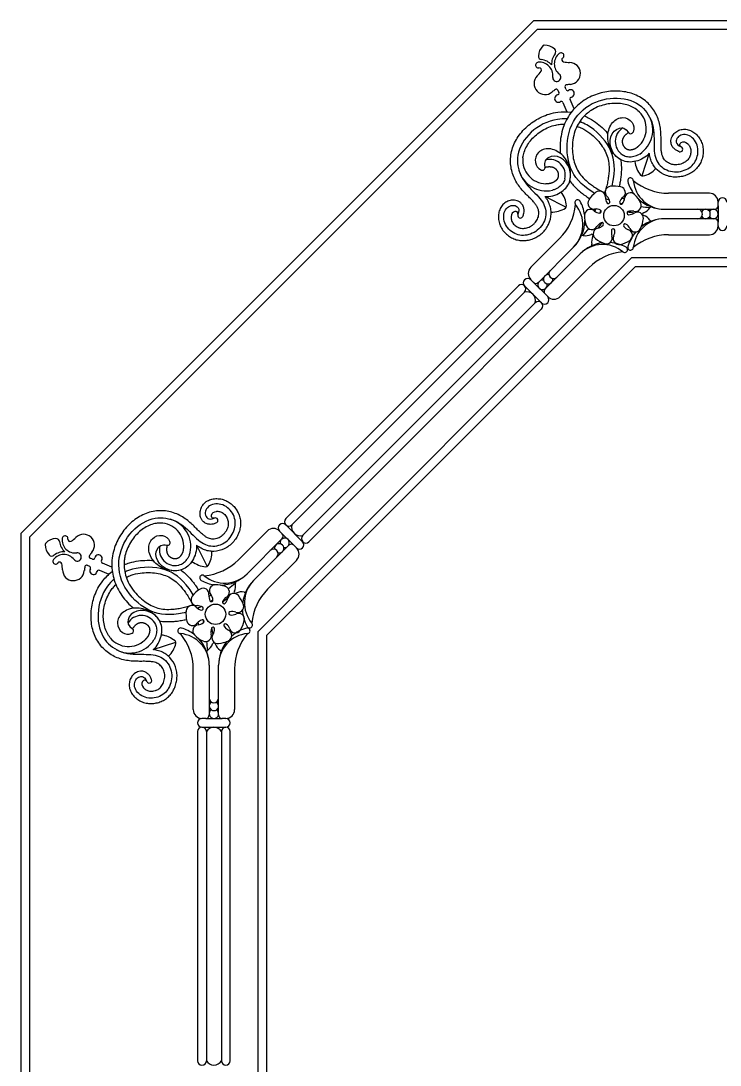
# Model space of a CAD drawing. Header units: millimetres. Extents: x -49.8 to 49.8, y -49.8 to 49.8.
# Drawn here: x -49.8 to -10, y -9.6 to 49.8 of the extents above; entities that cross this region are included whole.
import ezdxf

# ---------------------------------------------------------------- set-up
doc = ezdxf.new("R2010")
doc.units = ezdxf.units.MM
doc.header["$MEASUREMENT"] = 0
doc.layers.add('Default', color=5, linetype='Continuous')

msp = doc.modelspace()

# ---------------------------------------------------------------- linework, layer by layer
at = {"layer": 'Default'}
for p, q in [((-19.248, 45.893), (-19.194, 45.764)), ((-18.788, 45.932), (-18.841, 46.062)), ((-18.962, 45.204), (-18.738, 44.663)), ((-18.332, 44.831), (-18.556, 45.373)), ((-14.044, 42.304), (-14.473, 41.02)), ((-10.622, 40.028), (-12.944, 40.028)), ((-19.983, 39.844), (-18.772, 39.239)), ((-10.122, 39.315), (-10.122, 39.528)), ((-10.122, 39.315), (-10.122, 38.381)), ((-13.158, 39.115), (-10.322, 39.115)), ((-10.322, 38.581), (-13.158, 38.581)), ((-10.122, 38.167), (-10.122, 38.381)), ((-12.944, 37.667), (-10.622, 37.667)), ((-20.793, 35.815), (-19.152, 37.457)), ((-18.355, 36.962), (-20.36, 34.957)), ((-19.982, 34.58), (-17.977, 36.585)), ((-17.482, 35.787), (-19.124, 34.146)), ((-20.642, 34.957), (-20.793, 35.108)), ((-21.501, 34.755), (-28.128, 28.128)), ((-21.147, 34.755), (-20.184, 33.792)), ((-20.642, 34.957), (-19.982, 34.297)), ((-21.147, 34.401), (-27.774, 27.774)), ((-19.831, 34.146), (-19.982, 34.297)), ((-20.538, 33.792), (-27.165, 27.165)), ((-26.811, 26.811), (-20.184, 33.439)), ((-28.128, 28.128), (-34.755, 21.501)), ((-27.774, 27.774), (-34.401, 21.147)), ((-27.165, 27.165), (-33.792, 20.538)), ((-33.439, 20.184), (-26.811, 26.811)), ((-34.755, 21.147), (-33.792, 20.184)), ((-35.815, 20.793), (-37.457, 19.152)), ((-36.962, 18.355), (-34.957, 20.36)), ((-34.957, 20.642), (-35.108, 20.793)), ((-34.957, 20.642), (-34.297, 19.982)), ((-39.844, 19.983), (-39.239, 18.772)), ((-34.58, 19.982), (-36.585, 17.977)), ((-34.146, 19.831), (-34.297, 19.982)), ((-45.764, 19.194), (-45.893, 19.248)), ((-35.787, 17.482), (-34.146, 19.124)), ((-46.062, 18.841), (-45.932, 18.788)), ((-45.373, 18.556), (-44.831, 18.332)), ((-44.663, 18.738), (-45.204, 18.962)), ((-42.304, 14.044), (-41.02, 14.473)), ((-39.115, 13.158), (-39.115, 10.322)), ((-38.581, 10.322), (-38.581, 13.158)), ((-40.028, 10.622), (-40.028, 12.944)), ((-37.667, 12.944), (-37.667, 10.622)), ((-39.315, 10.122), (-39.528, 10.122)), ((-39.315, 10.122), (-38.381, 10.122)), ((-38.167, 10.122), (-38.381, 10.122)), ((-39.528, 9.622), (-38.167, 9.622)), ((-39.778, 9.372), (-39.778, 0)), ((-39.278, 9.372), (-39.278, 0)), ((-38.417, 9.372), (-38.417, 0)), ((-37.917, 0), (-37.917, 9.372)), ((-39.778, 0), (-39.778, -9.372)), ((-39.278, 0), (-39.278, -9.372)), ((-38.417, 0), (-38.417, -9.372)), ((-37.917, -9.372), (-37.917, 0))]:
    msp.add_line(p, q, dxfattribs=at)
for points in [[(-49.847, -20.647), (-20.647, -49.847), (20.647, -49.847), (49.847, -20.647), (49.847, 20.647), (20.647, 49.847), (-20.647, 49.847), (-49.847, 20.647), (-49.847, -20.647)], [(-49.347, -20.44), (-20.44, -49.347), (20.44, -49.347), (49.347, -20.44), (49.347, 20.44), (20.44, 49.347), (-20.44, 49.347), (-49.347, 20.44), (-49.347, -20.44)], [(-36.347, -15.055), (-15.055, -36.347), (15.055, -36.347), (36.347, -15.055), (36.347, 15.055), (15.055, 36.347), (-15.055, 36.347), (-36.347, 15.055), (-36.347, -15.055)], [(-35.847, -14.848), (-14.848, -35.847), (14.848, -35.847), (35.847, -14.848), (35.847, 14.848), (14.848, 35.847), (-14.848, 35.847), (-35.847, 14.848), (-35.847, -14.848)]]:
    msp.add_lwpolyline(points, dxfattribs=at)
for centre in [(-16.055, 38.759), (-38.759, 16.054)]:
    msp.add_circle(centre, 0.583, dxfattribs=at)
for centre, radius, start, end in [((-19.489, 47.808), 0.875, 135, 177.48528), ((-20.024, 48.343), 0.119, 112.5, 135), ((-20.024, 48.343), 0.119, 90, 112.5), ((-20.024, 47.586), 0.875, 47.51472, 90), ((-19.564, 48.089), 0.194, 320.69288, 47.51447), ((-20.17, 47.838), 0.194, 177.48553, 264.30712), ((-20.293, 46.746), 0.904, 40.68898, 83.4201), ((-18.706, 47.404), 0.904, 141.5799, 184.31102), ((-18.706, 47.404), 0.75, 128.3953, 231.55797), ((-19.07, 47.864), 0.163, 305.70852, 128.39235), ((-18.904, 47.633), 0.122, 125.70852, 258.19202), ((-20.36, 47.329), 0.163, 96.60765, 279.29148), ((-21.733, 47.977), 1.817, 315.78135, 326.80226), ((-20.293, 46.746), 0.75, 353.44203, 96.6047), ((-20.314, 47.049), 0.122, 326.80798, 99.29148), ((-18.557, 49.293), 1.817, 258.19774, 269.21865), ((-18.591, 46.853), 0.623, 274.82009, 89.21435), ((-19.984, 46.275), 0.623, 135.78565, 310.17991), ((-19.317, 46.634), 0.233, 173.44544, 292.5), ((-19.317, 46.634), 0.233, 292.5, 51.55456), ((-18.382, 44.378), 1.86, 122.97289, 130.17667), ((-19.34, 45.855), 0.1, 22.5, 122.97289), ((-18.749, 46.1), 0.1, 102.02711, 202.5), ((-18.695, 45.971), 0.1, 202.5, 303.79407), ((-18.382, 44.378), 1.86, 94.82333, 102.02711), ((-18.523, 45.714), 0.209, 281.20593, 123.79407), ((-19.227, 45.423), 0.209, 101.20593, 303.79407), ((-19.287, 45.726), 0.1, 281.20593, 22.5), ((-19.055, 45.166), 0.1, 22.5, 123.79407), ((-18.463, 45.411), 0.1, 101.20593, 202.5), ((-15.557, 43.712), 1.342, 316.31714, 50.73007), ((-15.472, 43.631), 1.626, 302.79058, 28.78406), ((-15.092, 42.981), 0.892, 120.83231, 238.16754), ((-15.102, 43.566), 0.144, 212.58056, 337.77185), ((-12.286, 42.539), 0.15, 249.55033, 69.55033), ((-19.908, 41.909), 1.342, 174.26993, 268.68286), ((-19.721, 41.064), 0.892, 346.83246, 104.16769), ((-13.383, 42.023), 1.5, 187.08142, 219.73436), ((-19.911, 41.793), 1.626, 196.21594, 282.20942), ((-20.127, 41.485), 0.144, 247.22815, 12.41944), ((-14.427, 41.155), 0.142, 219.73436, 283.32141), ((-14.74, 42.476), 1.5, 283.31393, 315.9661), ((-16.055, 38.759), 1.682, 76.59748, 96.97329), ((-15.114, 40.746), 0.16, 5.02847, 196.12207), ((-13.158, 41.312), 2.197, 196.12208, 216.97415), ((-13.158, 40.918), 1.803, 185.02847, 270), ((-12.944, 43.156), 3.128, 230, 270), ((-20.251, 39.178), 1.5, 5.26564, 37.91858), ((-16.055, 38.759), 1.682, 128.02605, 148.40187), ((-16.883, 39.818), 0.337, 358.77996, 128.02522), ((-16.218, 40.094), 0.337, 96.97153, 226.22004), ((-16.84, 39.444), 0.562, 11.48074, 46.22004), ((-15.743, 40.067), 0.337, 307.35139, 76.59665), ((-15.113, 39.719), 0.337, 45.54295, 174.79146), ((-16.055, 38.759), 1.682, 25.16891, 45.54472), ((-10.622, 39.528), 0.5, 0, 90), ((-21.363, 39.668), 3.128, 315, 355), ((-18.899, 39.303), 0.142, 301.67859, 5.26564), ((-19.63, 38.237), 1.803, 315, 39.97153), ((-18.125, 39.499), 0.16, 28.87793, 219.97153), ((-19.908, 38.516), 2.197, 8.02585, 28.87792), ((-17.2, 39.463), 0.337, 148.4001, 277.64861), ((-15.984, 39.799), 0.562, 178.77996, 213.51926), ((-16.378, 39.538), 0.09, 213.51926, 292.5), ((-16.378, 39.538), 0.09, 292.5, 11.48074), ((-15.647, 39.497), 0.09, 162.09069, 241.07143), ((-15.197, 39.352), 0.562, 127.35139, 162.09069), ((-15.647, 39.497), 0.09, 241.07143, 320.05217), ((-16.009, 39.801), 0.562, 320.05217, 354.79146), ((-14.837, 39.331), 0.337, 255.92282, 25.16808), ((-13.158, 41.312), 2.197, 226.17115, 270), ((-13.893, 39.129), 0.137, 109.2915, 146.61578), ((-10.322, 39.315), 0.2, 270, 0), ((-9.872, 39.528), 0.25, 0, 180), ((-21.393, 38.767), 0.15, 155.44967, 335.44967), ((-19.612, 40.458), 1.5, 269.0339, 301.68607), ((-17.4, 38.772), 0.337, 50.20854, 179.45379), ((-16.055, 38.759), 1.682, 179.45462, 199.83044), ((-16.824, 39.463), 0.562, 230.20854, 264.94783), ((-17.081, 38.572), 0.562, 62.90931, 97.64861), ((-16.865, 38.992), 0.09, 264.94783, 343.92857), ((-16.865, 38.992), 0.09, 343.92857, 62.90931), ((-15.223, 38.9), 0.09, 110.66211, 189.64286), ((-15.223, 38.9), 0.09, 189.64286, 268.6236), ((-15.056, 38.458), 0.562, 75.92282, 110.66211), ((-15.212, 39.372), 0.562, 268.6236, 303.36289), ((-14.717, 38.621), 0.337, 354.11438, 123.36289), ((-14.344, 38.848), 0.0801, 108.78489, 180), ((-14.344, 38.848), 0.0801, 180, 251.21511), ((-14.598, 39.594), 0.708, 288.7834, 326.61806), ((-14.598, 38.102), 0.708, 33.38034, 71.2166), ((-11.28, 38.848), 0.267, 270.00275, 90.00275), ((-10.834, 38.848), 0.267, 213.52691, 146.47309), ((-10.389, 38.848), 0.267, 213.52691, 146.47309), ((-19.908, 38.516), 2.197, 315, 358.82885), ((-17.32, 38.303), 0.337, 199.82867, 329.07718), ((-16.548, 37.84), 0.562, 114.33789, 149.07718), ((-17.085, 38.596), 0.562, 281.63711, 316.3764), ((-16.743, 38.271), 0.09, 35.35714, 114.33789), ((-16.743, 38.271), 0.09, 316.3764, 35.35714), ((-15.426, 38.197), 0.09, 138.21429, 217.19503), ((-15.049, 38.482), 0.562, 217.19503, 251.93432), ((-15.426, 38.197), 0.09, 59.23354, 138.21429), ((-15.667, 37.791), 0.562, 24.49425, 59.23354), ((-13.158, 36.777), 1.803, 90, 174.97153), ((-16.055, 38.759), 1.682, 333.74034, 354.11615), ((-13.158, 36.384), 2.197, 90, 127.53602), ((-13.893, 38.567), 0.137, 213.3759, 250.7085), ((-10.622, 38.167), 0.5, 270, 0), ((-10.322, 38.381), 0.2, 360, 90), ((-9.872, 38.167), 0.25, 180, 0), ((-17.845, 37.492), 0.137, 78.38422, 115.7085), ((-17.675, 38.319), 0.708, 258.38194, 296.2166), ((-17.327, 37.612), 0.0801, 45, 116.21511), ((-16.62, 37.264), 0.708, 153.7834, 191.61966), ((-17.327, 37.612), 0.0801, 333.78489, 45), ((-16.903, 37.715), 0.337, 101.63711, 230.88236), ((-16.487, 37.485), 0.337, 251.25724, 20.50575), ((-15.644, 37.8), 0.562, 165.76646, 200.50575), ((-16.102, 37.916), 0.09, 86.78571, 165.76646), ((-15.768, 37.445), 0.337, 153.06568, 282.31093), ((-16.102, 37.916), 0.09, 7.80497, 86.78571), ((-16.57, 37.852), 0.562, 333.06568, 7.80497), ((-13.158, 36.384), 2.197, 138.89425, 163.87792), ((-15.328, 37.627), 0.337, 302.68581, 71.93432), ((-14.849, 38.164), 0.337, 204.49425, 333.73951), ((-12.944, 34.54), 3.128, 90, 130), ((-16.424, 35.031), 2.197, 97.46398, 135), ((-16.702, 35.309), 1.803, 50.02847, 135), ((-17.447, 37.094), 0.137, 334.2915, 11.6241), ((-16.055, 38.759), 1.682, 230.8832, 251.25901), ((-16.424, 35.031), 2.197, 61.12208, 86.10575), ((-16.055, 38.759), 1.682, 282.31177, 302.68758), ((-15.44, 36.814), 0.16, 230.02847, 61.12207), ((-15.114, 36.95), 0.16, 163.87793, 354.97153), ((-15.271, 33.576), 3.128, 95, 135), ((-20.44, 35.462), 0.5, 135, 225), ((-20.97, 34.931), 0.25, 45, 225), ((-19.808, 35.131), 0.267, 78.52691, 11.47309), ((-19.494, 35.446), 0.267, 134.99725, 314.99725), ((-21.324, 34.578), 0.25, 315, 135), ((-20.501, 35.099), 0.2, 225, 315), ((-20.123, 34.816), 0.267, 78.52691, 11.47309), ((-19.84, 34.438), 0.2, 135, 225), ((-21.016, 33.923), 0.496, 344.7269, 105.2731), ((-20.008, 33.969), 0.25, 225, 45), ((-19.477, 34.499), 0.5, 225, 315), ((-20.361, 33.615), 0.25, 315, 135), ((-41.793, 19.911), 1.626, 347.79058, 73.78406), ((-38.767, 21.393), 0.15, 294.55033, 114.55033), ((-34.578, 21.324), 0.25, 135, 315), ((-41.909, 19.908), 1.342, 1.31714, 95.73007), ((-35.462, 20.44), 0.5, 45, 135), ((-34.931, 20.97), 0.25, 45, 225), ((-33.923, 21.016), 0.496, 164.7269, 285.2731), ((-47.808, 19.489), 0.875, 92.51472, 135), ((-47.838, 20.17), 0.194, 5.69288, 92.51447), ((-46.746, 20.293), 0.75, 173.3953, 276.55797), ((-47.329, 20.36), 0.163, 350.70852, 173.39235), ((-47.049, 20.314), 0.122, 170.70852, 303.19202), ((-47.977, 21.733), 1.817, 303.19774, 314.21865), ((-46.275, 19.984), 0.623, 319.82009, 134.21435), ((-34.816, 20.123), 0.267, 258.52691, 191.47309), ((-35.099, 20.501), 0.2, 315, 45), ((-33.615, 20.361), 0.25, 135, 315), ((-48.343, 20.024), 0.119, 157.5, 180), ((-47.586, 20.024), 0.875, 180, 222.48528), ((-48.343, 20.024), 0.119, 135, 157.5), ((-46.746, 20.293), 0.904, 186.5799, 229.31102), ((-41.064, 19.721), 0.892, 165.83231, 283.16754), ((-41.485, 20.127), 0.144, 257.58056, 22.77185), ((-40.458, 19.612), 1.5, 328.31393, 0.9661), ((-35.446, 19.494), 0.267, 315.00275, 135.00275), ((-35.131, 19.808), 0.267, 258.52691, 191.47309), ((-34.438, 19.84), 0.2, 45, 135), ((-33.969, 20.008), 0.25, 225, 45), ((-34.499, 19.477), 0.5, 315, 45), ((-48.089, 19.564), 0.194, 222.48553, 309.30712), ((-47.864, 19.07), 0.163, 141.60765, 324.29148), ((-47.404, 18.706), 0.75, 38.44203, 141.6047), ((-47.404, 18.706), 0.904, 85.68898, 128.4201), ((-46.634, 19.317), 0.233, 218.44544, 337.5), ((-46.634, 19.317), 0.233, 337.5, 96.55456), ((-45.855, 19.34), 0.1, 147.02711, 247.5), ((-44.378, 18.382), 1.86, 139.82333, 147.02711), ((-45.726, 19.287), 0.1, 247.5, 348.79407), ((-45.423, 19.227), 0.209, 326.20593, 168.79407), ((-45.166, 19.055), 0.1, 146.20593, 247.5), ((-39.178, 20.251), 1.5, 232.08142, 264.73436), ((-39.668, 21.363), 3.128, 275, 315), ((-47.633, 18.904), 0.122, 11.80798, 144.29148), ((-49.293, 18.557), 1.817, 0.78135, 11.80226), ((-46.853, 18.591), 0.623, 180.78565, 355.17991), ((-44.378, 18.382), 1.86, 167.97289, 175.17667), ((-46.1, 18.749), 0.1, 67.5, 167.97289), ((-45.971, 18.695), 0.1, 326.20593, 67.5), ((-45.714, 18.523), 0.209, 146.20593, 348.79407), ((-45.411, 18.463), 0.1, 67.5, 168.79407), ((-39.303, 18.899), 0.142, 264.73436, 328.32141), ((-39.499, 18.125), 0.16, 50.02847, 241.12207), ((-38.516, 19.908), 2.197, 241.12208, 261.97415), ((-38.237, 19.63), 1.803, 230.02847, 315), ((-38.516, 19.908), 2.197, 271.17115, 315), ((-37.492, 17.845), 0.137, 154.2915, 191.61578), ((-35.031, 16.424), 2.197, 135, 172.53602), ((-35.309, 16.702), 1.803, 135, 219.97153), ((-38.759, 16.054), 1.682, 121.59748, 141.97329), ((-39.464, 17.2), 0.337, 352.35139, 121.59665), ((-38.772, 17.399), 0.337, 90.54295, 219.79146), ((-38.759, 16.054), 1.682, 70.16891, 90.54472), ((-38.303, 17.319), 0.337, 300.92282, 70.16808), ((-37.612, 17.327), 0.0801, 153.78489, 225), ((-38.319, 17.675), 0.708, 333.7834, 11.61806), ((-37.612, 17.327), 0.0801, 225, 296.21511), ((-37.264, 16.62), 0.708, 78.38034, 116.2166), ((-37.094, 17.447), 0.137, 258.3759, 295.7085), ((-33.576, 15.271), 3.128, 135, 175), ((-39.818, 16.883), 0.337, 141.97153, 271.22004), ((-38.572, 17.08), 0.562, 172.35139, 207.09069), ((-38.993, 16.865), 0.09, 207.09069, 286.07143), ((-39.463, 16.823), 0.562, 5.05217, 39.79146), ((-38.993, 16.865), 0.09, 286.07143, 5.05217), ((-38.271, 16.742), 0.09, 155.66211, 234.64286), ((-37.84, 16.548), 0.562, 120.92282, 155.66211), ((-38.271, 16.742), 0.09, 234.64286, 313.6236), ((-38.597, 17.084), 0.562, 313.6236, 348.36289), ((-37.715, 16.903), 0.337, 39.11438, 168.36289), ((-38.759, 16.054), 1.682, 18.74034, 39.11615), ((-38.759, 16.054), 1.682, 173.02605, 193.40187), ((-40.094, 16.217), 0.337, 43.77996, 173.02522), ((-39.445, 16.84), 0.562, 223.77996, 258.51926), ((-39.799, 15.983), 0.562, 56.48074, 91.22004), ((-39.539, 16.377), 0.09, 258.51926, 337.5), ((-39.539, 16.377), 0.09, 337.5, 56.48074), ((-37.917, 16.102), 0.09, 104.23354, 183.21429), ((-37.917, 16.102), 0.09, 183.21429, 262.19503), ((-37.8, 15.644), 0.562, 69.49425, 104.23354), ((-37.852, 16.569), 0.562, 262.19503, 296.93432), ((-37.485, 16.486), 0.337, 249.49425, 18.73951), ((-37.445, 15.767), 0.337, 347.68581, 116.93432), ((-35.031, 16.424), 2.197, 183.89425, 208.87792), ((-42.981, 15.092), 0.892, 31.83246, 149.16769), ((-40.067, 15.742), 0.337, 193.4001, 322.64861), ((-39.352, 15.197), 0.562, 107.90931, 142.64861), ((-39.801, 16.008), 0.562, 275.20854, 309.94783), ((-39.497, 15.646), 0.09, 28.92857, 107.90931), ((-39.497, 15.646), 0.09, 309.94783, 28.92857), ((-38.197, 15.425), 0.09, 131.78571, 210.76646), ((-38.197, 15.425), 0.09, 52.80497, 131.78571), ((-38.482, 15.049), 0.562, 18.06568, 52.80497), ((-38.759, 16.054), 1.682, 327.31177, 347.68758), ((-36.814, 15.44), 0.16, 208.87793, 39.97153), ((-43.566, 15.102), 0.144, 292.22815, 57.41944), ((-42.023, 13.383), 1.5, 50.26564, 82.91858), ((-40.746, 15.114), 0.16, 73.87793, 264.97153), ((-40.918, 13.158), 1.803, 0, 84.97153), ((-43.156, 12.944), 3.128, 0, 40), ((-41.312, 13.158), 2.197, 53.02585, 73.87792), ((-39.719, 15.112), 0.337, 95.20854, 224.45379), ((-38.759, 16.054), 1.682, 224.45462, 244.83044), ((-39.331, 14.837), 0.337, 244.82867, 14.07718), ((-38.458, 15.056), 0.562, 159.33789, 194.07718), ((-38.9, 15.222), 0.09, 80.35714, 159.33789), ((-38.621, 14.716), 0.337, 146.63711, 275.88236), ((-39.373, 15.211), 0.562, 326.63711, 1.3764), ((-38.9, 15.222), 0.09, 1.3764, 80.35714), ((-36.777, 13.158), 1.803, 95.02847, 180), ((-37.791, 15.667), 0.562, 210.76646, 245.50575), ((-38.164, 14.848), 0.337, 296.25724, 65.50575), ((-37.627, 15.328), 0.337, 198.06568, 327.31093), ((-36.384, 13.158), 2.197, 106.12208, 131.10575), ((-34.54, 12.944), 3.128, 140, 180), ((-36.95, 15.114), 0.16, 275.02847, 106.12207), ((-43.712, 15.557), 1.342, 219.26993, 313.68286), ((-43.631, 15.472), 1.626, 241.21594, 327.20942), ((-42.476, 14.74), 1.5, 314.0339, 346.68607), ((-41.155, 14.427), 0.142, 346.67859, 50.26564), ((-41.312, 13.158), 2.197, 360, 43.82885), ((-39.594, 14.598), 0.708, 303.38194, 341.2166), ((-38.848, 14.344), 0.0801, 90, 161.21511), ((-38.848, 14.344), 0.0801, 18.78489, 90), ((-38.102, 14.598), 0.708, 198.7834, 236.61966), ((-38.759, 16.054), 1.682, 275.8832, 296.25901), ((-36.384, 13.158), 2.197, 142.46398, 180), ((-39.129, 13.893), 0.137, 123.38422, 160.7085), ((-38.567, 13.893), 0.137, 19.2915, 56.6241), ((-42.539, 12.286), 0.15, 200.44967, 20.44967), ((-38.848, 11.28), 0.267, 179.99725, 359.99725), ((-38.848, 10.834), 0.267, 123.52691, 56.47309), ((-39.528, 10.622), 0.5, 180, 270), ((-39.528, 9.872), 0.25, 90, 270), ((-39.315, 10.322), 0.2, 270, 0), ((-38.848, 10.389), 0.267, 123.52691, 56.47309), ((-38.381, 10.322), 0.2, 180, 270), ((-38.167, 10.622), 0.5, 270, 360), ((-38.167, 9.872), 0.25, 270, 90), ((-39.528, 9.372), 0.25, 0, 180), ((-38.848, 9.126), 0.496, 29.7269, 150.2731), ((-38.167, 9.372), 0.25, 0, 180), ((-39.528, -9.372), 0.25, 180, 0), ((-38.848, -9.126), 0.496, 209.7269, 330.2731), ((-38.167, -9.372), 0.25, 180, 0)]:
    msp.add_arc(centre, radius, start, end, dxfattribs=at)
for points, knots in [([(-12.233, 42.68), (-12.363, 42.77), (-12.197, 43.016), (-11.961, 42.945), (-11.83, 42.828), (-11.777, 42.768), (-11.723, 42.682), (-11.685, 42.577), (-11.669, 42.459), (-11.673, 42.332), (-11.696, 42.225), (-11.723, 42.143), (-11.756, 42.067), (-11.83, 41.944), (-11.99, 41.795), (-12.199, 41.701), (-12.39, 41.657), (-12.542, 41.646), (-12.69, 41.657), (-12.83, 41.694), (-12.96, 41.755), (-13.075, 41.835), (-13.172, 41.931), (-13.249, 42.041), (-13.304, 42.171), (-13.342, 42.329), (-13.366, 42.521), (-13.375, 42.754), (-13.372, 43.025), (-13.374, 43.331), (-13.395, 43.66), (-13.476, 44.135), (-13.669, 44.604), (-13.972, 45.023), (-14.258, 45.304), (-14.598, 45.532), (-14.978, 45.7), (-15.385, 45.808), (-15.959, 45.874), (-16.549, 45.821), (-17.122, 45.653), (-17.552, 45.462), (-18.081, 45.119), (-18.628, 44.531), (-18.969, 43.8), (-19.103, 43.158), (-19.135, 42.703), (-19.125, 42.421), (-19.116, 42.302)], [22.41122, 22.41122, 22.41122, 22.41122, 22.654856, 23.051515, 23.095188, 23.181138, 23.290628, 23.397475, 23.516345, 23.645555, 23.777915, 23.842574, 23.904889, 24.025271, 24.27041, 24.551702, 24.705298, 24.858636, 25.00643, 25.148242, 25.291979, 25.433926, 25.570177, 25.698575, 25.834255, 25.993685, 26.185367, 26.41099, 26.695374, 26.997819, 27.328229, 27.684634, 28.440465, 28.830521, 29.230319, 29.640193, 30.052635, 30.471383, 30.899944, 31.782295, 32.233146, 32.689006, 33.19027, 34.116339, 35.067251, 35.584595, 36.076085, 36.432729, 36.432729, 36.432729, 36.432729]), ([(-17.163, 40.025), (-17.295, 40.104), (-18.062, 40.63), (-18.744, 41.545), (-18.794, 43.591), (-17.766, 45.068), (-16.049, 45.607), (-14.548, 45.215), (-14.036, 44.468), (-13.907, 44.098)], [1.147325, 1.147325, 1.147325, 1.147325, 1.400701, 2.801402, 4.202104, 5.602805, 7.003506, 8.404207, 9.629138, 9.629138, 9.629138, 9.629138]), ([(-21.529, 38.83), (-21.5, 38.985), (-21.793, 39.042), (-21.909, 38.824), (-21.919, 38.649), (-21.914, 38.569), (-21.892, 38.47), (-21.844, 38.369), (-21.772, 38.274), (-21.679, 38.187), (-21.587, 38.128), (-21.51, 38.089), (-21.433, 38.059), (-21.294, 38.024), (-21.075, 38.031), (-20.861, 38.113), (-20.695, 38.217), (-20.58, 38.317), (-20.483, 38.429), (-20.41, 38.554), (-20.361, 38.689), (-20.336, 38.828), (-20.335, 38.964), (-20.359, 39.096), (-20.412, 39.227), (-20.497, 39.366), (-20.616, 39.517), (-20.774, 39.689), (-20.968, 39.879), (-21.183, 40.097), (-21.401, 40.344), (-21.68, 40.737), (-21.874, 41.205), (-21.956, 41.715), (-21.953, 42.117), (-21.874, 42.518), (-21.724, 42.905), (-21.513, 43.27), (-21.153, 43.723), (-20.699, 44.102), (-20.175, 44.389), (-19.735, 44.557), (-19.171, 44.678), (-18.744, 44.674), (-18.49, 44.639)], [22.41122, 22.41122, 22.41122, 22.41122, 22.654856, 23.051515, 23.095188, 23.181138, 23.290628, 23.397475, 23.516345, 23.645555, 23.777915, 23.842574, 23.904889, 24.025271, 24.27041, 24.551702, 24.705298, 24.858636, 25.00643, 25.148242, 25.291979, 25.433926, 25.570177, 25.698575, 25.834255, 25.993685, 26.185367, 26.41099, 26.695374, 26.997819, 27.328229, 27.684634, 28.440465, 28.830521, 29.230319, 29.640193, 30.052635, 30.471383, 30.899944, 31.782295, 32.233146, 32.689006, 33.19027, 33.958484, 33.958484, 33.958484, 33.958484]), ([(-14.707, 44.751), (-14.731, 44.77), (-14.844, 44.857), (-15.074, 44.986), (-15.416, 45.099), (-15.792, 45.156), (-16.19, 45.151), (-16.595, 45.084), (-16.99, 44.954), (-17.316, 44.785), (-17.611, 44.571), (-17.975, 44.211), (-18.272, 43.68), (-18.41, 43.075), (-18.439, 42.586), (-18.402, 42.131), (-18.305, 41.709), (-18.142, 41.326), (-17.892, 40.979), (-17.613, 40.714), (-17.378, 40.531), (-17.18, 40.388), (-16.952, 40.243), (-16.724, 40.124), (-16.585, 40.06), (-16.552, 40.046)], [2.839092, 2.839092, 2.839092, 2.839092, 2.931374, 3.267801, 3.626028, 4.005831, 4.404953, 4.817162, 5.234152, 5.648784, 5.914025, 6.326163, 7.177212, 7.71064, 8.178486, 8.64197, 9.076524, 9.474908, 9.882445, 10.353514, 10.626552, 10.774221, 11.086671, 11.437899, 11.544905, 11.544905, 11.544905, 11.544905]), ([(-18.733, 44.262), (-18.915, 44.274), (-19.668, 44.241), (-20.9, 43.597), (-21.685, 42.258), (-21.519, 41.369), (-21.348, 41.016)], [5.156334, 5.156334, 5.156334, 5.156334, 5.602805, 7.003506, 8.404207, 9.629138, 9.629138, 9.629138, 9.629138]), ([(-16.166, 40.438), (-16.128, 40.587), (-15.958, 41.502), (-16.122, 42.631), (-17.183, 43.744), (-17.867, 44.058), (-18.008, 44.11)], [1.147325, 1.147325, 1.147325, 1.147325, 1.400701, 2.801402, 4.202104, 4.558061, 4.558061, 4.558061, 4.558061]), ([(-17.744, 44.436), (-17.641, 44.393), (-17.385, 44.271), (-17.009, 44.026), (-16.665, 43.726), (-16.472, 43.519), (-16.395, 43.429)], [34.734459, 34.734459, 34.734459, 34.734459, 35.067251, 35.584595, 36.076085, 36.432729, 36.432729, 36.432729, 36.432729]), ([(-15.604, 41.906), (-15.846, 42.018), (-16.274, 42.443), (-16.492, 43.328), (-16.189, 44.151), (-15.548, 44.432), (-14.998, 44.174), (-14.877, 43.735), (-14.969, 43.512)], [-5.175746, -5.175746, -5.175746, -5.175746, -4.313121, -3.450497, -2.587873, -1.725248, -0.862624, -0.216168, -0.216168, -0.216168, -0.216168]), ([(-13.907, 44.098), (-13.889, 44.045), (-13.743, 43.566), (-13.813, 42.632), (-13.664, 41.724), (-12.86, 41.166), (-11.887, 41.305), (-11.288, 41.884), (-11.208, 42.812), (-11.823, 43.483), (-12.533, 43.299), (-12.576, 42.808), (-12.233, 42.68)], [9.629138, 9.629138, 9.629138, 9.629138, 9.804909, 11.20561, 12.606311, 14.007012, 15.407713, 16.808415, 18.209116, 19.609817, 21.010518, 22.41122, 22.41122, 22.41122, 22.41122]), ([(-21.244, 42.043), (-21.241, 42.074), (-21.222, 42.216), (-21.151, 42.469), (-20.989, 42.791), (-20.763, 43.096), (-20.479, 43.375), (-20.145, 43.614), (-19.773, 43.802), (-19.424, 43.912), (-19.121, 43.961), (-18.953, 43.968), (-18.874, 43.967)], [2.839092, 2.839092, 2.839092, 2.839092, 2.931374, 3.267801, 3.626028, 4.005831, 4.404953, 4.817162, 5.234152, 5.648784, 5.914025, 6.151657, 6.151657, 6.151657, 6.151657]), ([(-18.161, 43.845), (-18.067, 43.814), (-17.809, 43.708), (-17.44, 43.476), (-17.074, 43.151), (-16.779, 42.803), (-16.549, 42.436), (-16.394, 42.051), (-16.325, 41.628), (-16.335, 41.243), (-16.371, 40.948), (-16.411, 40.707), (-16.469, 40.442), (-16.541, 40.212), (-16.589, 40.084), (-16.596, 40.066)], [6.877748, 6.877748, 6.877748, 6.877748, 7.177212, 7.71064, 8.178486, 8.64197, 9.076524, 9.474908, 9.882445, 10.353514, 10.626552, 10.774221, 11.086671, 11.437899, 11.497061, 11.497061, 11.497061, 11.497061]), ([(-14.044, 42.304), (-14.237, 42.077), (-14.821, 41.769), (-15.622, 41.806), (-16.468, 42.625), (-16.212, 43.814), (-15.398, 43.762), (-15.223, 43.488)], [-6.900994, -6.900994, -6.900994, -6.900994, -6.03837, -5.175746, -4.346073, -2.645201, -2.152203, -2.152203, -2.152203, -2.152203]), ([(-12.338, 42.399), (-12.399, 42.422), (-12.511, 42.474), (-12.656, 42.589), (-12.771, 42.748), (-12.822, 42.936), (-12.805, 43.117), (-12.752, 43.263), (-12.652, 43.418), (-12.483, 43.568), (-12.234, 43.669), (-11.955, 43.688), (-11.68, 43.616), (-11.436, 43.462), (-11.235, 43.252), (-11.081, 43), (-10.988, 42.716), (-10.961, 42.42), (-10.992, 42.129), (-11.076, 41.852), (-11.213, 41.6), (-11.397, 41.383), (-11.621, 41.206), (-11.878, 41.073), (-12.159, 40.984), (-12.457, 40.943), (-12.765, 40.954), (-13.166, 41.053), (-13.525, 41.271), (-13.796, 41.582), (-13.939, 41.852), (-14.01, 42.099), (-14.036, 42.251), (-14.044, 42.304)], [0.760395, 0.760395, 0.760395, 0.760395, 0.956086, 1.128083, 1.313227, 1.536292, 1.701232, 1.853428, 1.99702, 2.251342, 2.521849, 2.794606, 3.078157, 3.364018, 3.65152, 3.945294, 4.245519, 4.54124, 4.832671, 5.1201, 5.40438, 5.686797, 5.969774, 6.257071, 6.55093, 6.851295, 7.158075, 7.469275, 8.085008, 8.39207, 8.696992, 8.998749, 9.159066, 9.159066, 9.159066, 9.159066]), ([(-18.598, 40.666), (-18.506, 40.916), (-18.504, 41.519), (-18.976, 42.299), (-19.771, 42.667), (-20.424, 42.412), (-20.63, 41.841), (-20.406, 41.446), (-20.183, 41.352)], [-5.175746, -5.175746, -5.175746, -5.175746, -4.313121, -3.450497, -2.587873, -1.725248, -0.862624, -0.216168, -0.216168, -0.216168, -0.216168]), ([(-19.983, 39.844), (-19.685, 39.82), (-19.055, 40.015), (-18.514, 40.608), (-18.496, 41.785), (-19.517, 42.445), (-20.056, 41.833), (-19.987, 41.515)], [-6.900994, -6.900994, -6.900994, -6.900994, -6.03837, -5.175746, -4.346073, -2.645201, -2.152203, -2.152203, -2.152203, -2.152203]), ([(-15.562, 42.224), (-15.552, 42.217), (-15.505, 42.189), (-15.414, 42.147), (-15.283, 42.115), (-15.143, 42.104), (-14.994, 42.117), (-14.84, 42.151), (-14.703, 42.201), (-14.623, 42.245), (-14.592, 42.265)], [5.603321, 5.603321, 5.603321, 5.603321, 5.63784, 5.769683, 5.90212, 6.040101, 6.188837, 6.35063, 6.513567, 6.62377, 6.62377, 6.62377, 6.62377]), ([(-15.67, 41.939), (-15.653, 41.834), (-15.626, 41.562), (-15.637, 41.198), (-15.673, 40.887), (-15.71, 40.651), (-15.739, 40.505), (-15.76, 40.415)], [38.110912, 38.110912, 38.110912, 38.110912, 38.429068, 38.930414, 39.200535, 39.369718, 39.646307, 39.646307, 39.646307, 39.646307]), ([(-21.348, 41.016), (-21.324, 40.966), (-21.088, 40.523), (-20.378, 39.913), (-19.842, 39.165), (-20.015, 38.203), (-20.802, 37.612), (-21.634, 37.598), (-22.347, 38.198), (-22.387, 39.108), (-21.755, 39.479), (-21.377, 39.163), (-21.529, 38.83)], [9.629138, 9.629138, 9.629138, 9.629138, 9.804909, 11.20561, 12.606311, 14.007012, 15.407713, 16.808415, 18.209116, 19.609817, 21.010518, 22.41122, 22.41122, 22.41122, 22.41122]), ([(-18.852, 40.861), (-18.855, 40.849), (-18.869, 40.796), (-18.904, 40.702), (-18.973, 40.586), (-19.064, 40.48), (-19.179, 40.383), (-19.312, 40.299), (-19.444, 40.237), (-19.531, 40.211), (-19.567, 40.204)], [5.603321, 5.603321, 5.603321, 5.603321, 5.63784, 5.769683, 5.90212, 6.040101, 6.188837, 6.35063, 6.513567, 6.62377, 6.62377, 6.62377, 6.62377]), ([(-18.575, 40.736), (-18.513, 40.65), (-18.34, 40.438), (-18.075, 40.188), (-17.829, 39.994), (-17.636, 39.853), (-17.512, 39.771), (-17.434, 39.722)], [38.110912, 38.110912, 38.110912, 38.110912, 38.429068, 38.930414, 39.200535, 39.369718, 39.646307, 39.646307, 39.646307, 39.646307]), ([(-21.256, 38.705), (-21.229, 38.764), (-21.187, 38.88), (-21.166, 39.064), (-21.196, 39.258), (-21.294, 39.427), (-21.434, 39.543), (-21.574, 39.608), (-21.754, 39.648), (-21.98, 39.634), (-22.228, 39.529), (-22.438, 39.345), (-22.582, 39.1), (-22.646, 38.819), (-22.64, 38.528), (-22.57, 38.241), (-22.435, 37.974), (-22.244, 37.746), (-22.017, 37.562), (-21.762, 37.426), (-21.487, 37.344), (-21.204, 37.321), (-20.92, 37.355), (-20.644, 37.442), (-20.383, 37.578), (-20.142, 37.76), (-19.933, 37.985), (-19.719, 38.339), (-19.62, 38.747), (-19.648, 39.157), (-19.738, 39.451), (-19.862, 39.675), (-19.951, 39.801), (-19.983, 39.844)], [0.760395, 0.760395, 0.760395, 0.760395, 0.956086, 1.128083, 1.313227, 1.536292, 1.701232, 1.853428, 1.99702, 2.251342, 2.521849, 2.794606, 3.078157, 3.364018, 3.65152, 3.945294, 4.245519, 4.54124, 4.832671, 5.1201, 5.40438, 5.686797, 5.969774, 6.257071, 6.55093, 6.851295, 7.158075, 7.469275, 8.085008, 8.39207, 8.696992, 8.998749, 9.159066, 9.159066, 9.159066, 9.159066]), ([(-38.705, 21.256), (-38.764, 21.229), (-38.88, 21.187), (-39.064, 21.166), (-39.258, 21.196), (-39.427, 21.294), (-39.543, 21.434), (-39.608, 21.574), (-39.648, 21.754), (-39.634, 21.98), (-39.529, 22.228), (-39.345, 22.438), (-39.1, 22.582), (-38.819, 22.646), (-38.528, 22.64), (-38.241, 22.57), (-37.974, 22.435), (-37.746, 22.244), (-37.562, 22.017), (-37.426, 21.762), (-37.344, 21.487), (-37.321, 21.204), (-37.355, 20.92), (-37.442, 20.644), (-37.578, 20.383), (-37.76, 20.142), (-37.985, 19.933), (-38.339, 19.719), (-38.747, 19.62), (-39.157, 19.648), (-39.451, 19.738), (-39.675, 19.862), (-39.801, 19.951), (-39.844, 19.983)], [0.760395, 0.760395, 0.760395, 0.760395, 0.956086, 1.128083, 1.313227, 1.536292, 1.701232, 1.853428, 1.99702, 2.251342, 2.521849, 2.794606, 3.078157, 3.364018, 3.65152, 3.945294, 4.245519, 4.54124, 4.832671, 5.1201, 5.40438, 5.686797, 5.969774, 6.257071, 6.55093, 6.851295, 7.158075, 7.469275, 8.085008, 8.39207, 8.696992, 8.998749, 9.159066, 9.159066, 9.159066, 9.159066]), ([(-41.016, 21.348), (-40.966, 21.324), (-40.523, 21.088), (-39.913, 20.378), (-39.165, 19.842), (-38.203, 20.015), (-37.612, 20.802), (-37.598, 21.634), (-38.198, 22.347), (-39.108, 22.387), (-39.479, 21.755), (-39.163, 21.377), (-38.83, 21.529)], [9.629138, 9.629138, 9.629138, 9.629138, 9.804909, 11.20561, 12.606311, 14.007012, 15.407713, 16.808415, 18.209116, 19.609817, 21.010518, 22.41122, 22.41122, 22.41122, 22.41122]), ([(-38.83, 21.529), (-38.985, 21.5), (-39.042, 21.793), (-38.824, 21.909), (-38.649, 21.919), (-38.569, 21.914), (-38.47, 21.892), (-38.369, 21.844), (-38.274, 21.772), (-38.187, 21.679), (-38.128, 21.587), (-38.089, 21.51), (-38.059, 21.433), (-38.024, 21.294), (-38.031, 21.075), (-38.113, 20.861), (-38.217, 20.695), (-38.317, 20.58), (-38.429, 20.483), (-38.554, 20.41), (-38.689, 20.361), (-38.828, 20.336), (-38.964, 20.335), (-39.096, 20.359), (-39.227, 20.412), (-39.366, 20.497), (-39.517, 20.616), (-39.689, 20.774), (-39.879, 20.968), (-40.097, 21.183), (-40.344, 21.401), (-40.737, 21.68), (-41.205, 21.874), (-41.715, 21.956), (-42.117, 21.953), (-42.518, 21.874), (-42.905, 21.724), (-43.27, 21.513), (-43.723, 21.153), (-44.102, 20.699), (-44.389, 20.175), (-44.557, 19.735), (-44.689, 19.119), (-44.66, 18.317), (-44.384, 17.558), (-44.026, 17.009), (-43.726, 16.665), (-43.519, 16.472), (-43.429, 16.395)], [22.41122, 22.41122, 22.41122, 22.41122, 22.654856, 23.051515, 23.095188, 23.181138, 23.290628, 23.397475, 23.516345, 23.645555, 23.777915, 23.842574, 23.904889, 24.025271, 24.27041, 24.551702, 24.705298, 24.858636, 25.00643, 25.148242, 25.291979, 25.433926, 25.570177, 25.698575, 25.834255, 25.993685, 26.185367, 26.41099, 26.695374, 26.997819, 27.328229, 27.684634, 28.440465, 28.830521, 29.230319, 29.640193, 30.052635, 30.471383, 30.899944, 31.782295, 32.233146, 32.689006, 33.19027, 34.116339, 35.067251, 35.584595, 36.076085, 36.432729, 36.432729, 36.432729, 36.432729]), ([(-40.438, 16.166), (-40.587, 16.128), (-41.502, 15.958), (-42.631, 16.122), (-44.113, 17.534), (-44.43, 19.305), (-43.597, 20.9), (-42.258, 21.685), (-41.369, 21.519), (-41.016, 21.348)], [1.147325, 1.147325, 1.147325, 1.147325, 1.400701, 2.801402, 4.202104, 5.602805, 7.003506, 8.404207, 9.629138, 9.629138, 9.629138, 9.629138]), ([(-42.043, 21.244), (-42.074, 21.241), (-42.216, 21.222), (-42.469, 21.151), (-42.791, 20.989), (-43.096, 20.763), (-43.375, 20.479), (-43.614, 20.145), (-43.802, 19.773), (-43.912, 19.424), (-43.97, 19.064), (-43.972, 18.552), (-43.807, 17.966), (-43.476, 17.44), (-43.151, 17.074), (-42.803, 16.779), (-42.436, 16.549), (-42.051, 16.394), (-41.628, 16.325), (-41.243, 16.335), (-40.948, 16.371), (-40.707, 16.411), (-40.442, 16.469), (-40.197, 16.546), (-40.054, 16.6), (-40.021, 16.613)], [2.839092, 2.839092, 2.839092, 2.839092, 2.931374, 3.267801, 3.626028, 4.005831, 4.404953, 4.817162, 5.234152, 5.648784, 5.914025, 6.326163, 7.177212, 7.71064, 8.178486, 8.64197, 9.076524, 9.474908, 9.882445, 10.353514, 10.626552, 10.774221, 11.086671, 11.437899, 11.544905, 11.544905, 11.544905, 11.544905]), ([(-40.666, 18.598), (-40.916, 18.506), (-41.519, 18.504), (-42.299, 18.976), (-42.667, 19.771), (-42.412, 20.424), (-41.841, 20.63), (-41.446, 20.406), (-41.352, 20.183)], [-5.175746, -5.175746, -5.175746, -5.175746, -4.313121, -3.450497, -2.587873, -1.725248, -0.862624, -0.216168, -0.216168, -0.216168, -0.216168]), ([(-39.844, 19.983), (-39.82, 19.685), (-40.015, 19.055), (-40.608, 18.514), (-41.785, 18.496), (-42.445, 19.517), (-41.833, 20.056), (-41.515, 19.987)], [-6.900994, -6.900994, -6.900994, -6.900994, -6.03837, -5.175746, -4.346073, -2.645201, -2.152203, -2.152203, -2.152203, -2.152203]), ([(-43.967, 18.874), (-43.865, 18.917), (-43.597, 19.011), (-43.158, 19.103), (-42.703, 19.135), (-42.421, 19.125), (-42.302, 19.116)], [34.734459, 34.734459, 34.734459, 34.734459, 35.067251, 35.584595, 36.076085, 36.432729, 36.432729, 36.432729, 36.432729]), ([(-40.861, 18.852), (-40.849, 18.855), (-40.796, 18.869), (-40.702, 18.904), (-40.586, 18.973), (-40.48, 19.064), (-40.383, 19.179), (-40.299, 19.312), (-40.237, 19.444), (-40.211, 19.531), (-40.204, 19.567)], [5.603321, 5.603321, 5.603321, 5.603321, 5.63784, 5.769683, 5.90212, 6.040101, 6.188837, 6.35063, 6.513567, 6.62377, 6.62377, 6.62377, 6.62377]), ([(-42.68, 12.233), (-42.77, 12.363), (-43.016, 12.197), (-42.945, 11.961), (-42.828, 11.83), (-42.768, 11.777), (-42.682, 11.723), (-42.577, 11.685), (-42.459, 11.669), (-42.332, 11.673), (-42.225, 11.696), (-42.143, 11.723), (-42.067, 11.756), (-41.944, 11.83), (-41.795, 11.99), (-41.701, 12.199), (-41.657, 12.39), (-41.646, 12.542), (-41.657, 12.69), (-41.694, 12.83), (-41.755, 12.96), (-41.835, 13.075), (-41.931, 13.172), (-42.041, 13.249), (-42.171, 13.304), (-42.329, 13.342), (-42.521, 13.366), (-42.754, 13.375), (-43.025, 13.372), (-43.331, 13.374), (-43.66, 13.395), (-44.135, 13.476), (-44.604, 13.669), (-45.023, 13.972), (-45.304, 14.258), (-45.532, 14.598), (-45.7, 14.978), (-45.808, 15.385), (-45.874, 15.959), (-45.821, 16.549), (-45.653, 17.122), (-45.462, 17.552), (-45.148, 18.037), (-44.843, 18.336), (-44.639, 18.49)], [22.41122, 22.41122, 22.41122, 22.41122, 22.654856, 23.051515, 23.095188, 23.181138, 23.290628, 23.397475, 23.516345, 23.645555, 23.777915, 23.842574, 23.904889, 24.025271, 24.27041, 24.551702, 24.705298, 24.858636, 25.00643, 25.148242, 25.291979, 25.433926, 25.570177, 25.698575, 25.834255, 25.993685, 26.185367, 26.41099, 26.695374, 26.997819, 27.328229, 27.684634, 28.440465, 28.830521, 29.230319, 29.640193, 30.052635, 30.471383, 30.899944, 31.782295, 32.233146, 32.689006, 33.19027, 33.958484, 33.958484, 33.958484, 33.958484]), ([(-40.025, 17.163), (-40.104, 17.295), (-40.63, 18.062), (-41.545, 18.744), (-43.082, 18.782), (-43.788, 18.52), (-43.924, 18.456)], [1.147325, 1.147325, 1.147325, 1.147325, 1.400701, 2.801402, 4.202104, 4.558061, 4.558061, 4.558061, 4.558061]), ([(-40.736, 18.575), (-40.65, 18.513), (-40.438, 18.34), (-40.188, 18.075), (-39.994, 17.829), (-39.853, 17.636), (-39.771, 17.512), (-39.722, 17.434)], [38.110912, 38.110912, 38.110912, 38.110912, 38.429068, 38.930414, 39.200535, 39.369718, 39.646307, 39.646307, 39.646307, 39.646307]), ([(-44.544, 18.052), (-44.681, 17.931), (-45.19, 17.376), (-45.607, 16.049), (-45.215, 14.548), (-44.468, 14.036), (-44.098, 13.907)], [5.156334, 5.156334, 5.156334, 5.156334, 5.602805, 7.003506, 8.404207, 9.629138, 9.629138, 9.629138, 9.629138]), ([(-43.845, 18.161), (-43.756, 18.206), (-43.499, 18.313), (-43.075, 18.41), (-42.586, 18.439), (-42.131, 18.402), (-41.709, 18.305), (-41.326, 18.142), (-40.979, 17.892), (-40.714, 17.613), (-40.531, 17.378), (-40.388, 17.18), (-40.243, 16.952), (-40.131, 16.738), (-40.074, 16.614), (-40.066, 16.596)], [6.877748, 6.877748, 6.877748, 6.877748, 7.177212, 7.71064, 8.178486, 8.64197, 9.076524, 9.474908, 9.882445, 10.353514, 10.626552, 10.774221, 11.086671, 11.437899, 11.497061, 11.497061, 11.497061, 11.497061]), ([(-44.751, 14.707), (-44.77, 14.731), (-44.857, 14.844), (-44.986, 15.074), (-45.099, 15.416), (-45.156, 15.792), (-45.151, 16.19), (-45.084, 16.595), (-44.954, 16.99), (-44.785, 17.316), (-44.606, 17.564), (-44.492, 17.688), (-44.436, 17.744)], [2.839092, 2.839092, 2.839092, 2.839092, 2.931374, 3.267801, 3.626028, 4.005831, 4.404953, 4.817162, 5.234152, 5.648784, 5.914025, 6.151657, 6.151657, 6.151657, 6.151657]), ([(-41.906, 15.604), (-42.018, 15.846), (-42.443, 16.274), (-43.328, 16.492), (-44.151, 16.189), (-44.432, 15.548), (-44.174, 14.998), (-43.735, 14.877), (-43.512, 14.969)], [-5.175746, -5.175746, -5.175746, -5.175746, -4.313121, -3.450497, -2.587873, -1.725248, -0.862624, -0.216168, -0.216168, -0.216168, -0.216168]), ([(-42.304, 14.044), (-42.077, 14.237), (-41.769, 14.821), (-41.806, 15.622), (-42.625, 16.468), (-43.814, 16.212), (-43.762, 15.398), (-43.488, 15.223)], [-6.900994, -6.900994, -6.900994, -6.900994, -6.03837, -5.175746, -4.346073, -2.645201, -2.152203, -2.152203, -2.152203, -2.152203]), ([(-42.224, 15.562), (-42.217, 15.552), (-42.189, 15.505), (-42.147, 15.414), (-42.115, 15.283), (-42.104, 15.143), (-42.117, 14.994), (-42.151, 14.84), (-42.201, 14.703), (-42.245, 14.623), (-42.265, 14.592)], [5.603321, 5.603321, 5.603321, 5.603321, 5.63784, 5.769683, 5.90212, 6.040101, 6.188837, 6.35063, 6.513567, 6.62377, 6.62377, 6.62377, 6.62377]), ([(-41.939, 15.67), (-41.834, 15.653), (-41.562, 15.626), (-41.198, 15.637), (-40.887, 15.673), (-40.651, 15.71), (-40.505, 15.739), (-40.415, 15.76)], [38.110912, 38.110912, 38.110912, 38.110912, 38.429068, 38.930414, 39.200535, 39.369718, 39.646307, 39.646307, 39.646307, 39.646307]), ([(-44.098, 13.907), (-44.045, 13.889), (-43.566, 13.743), (-42.632, 13.813), (-41.724, 13.664), (-41.166, 12.86), (-41.305, 11.887), (-41.884, 11.288), (-42.812, 11.208), (-43.483, 11.823), (-43.299, 12.533), (-42.808, 12.576), (-42.68, 12.233)], [9.629138, 9.629138, 9.629138, 9.629138, 9.804909, 11.20561, 12.606311, 14.007012, 15.407713, 16.808415, 18.209116, 19.609817, 21.010518, 22.41122, 22.41122, 22.41122, 22.41122]), ([(-42.399, 12.338), (-42.422, 12.399), (-42.474, 12.511), (-42.589, 12.656), (-42.748, 12.771), (-42.936, 12.822), (-43.117, 12.805), (-43.263, 12.752), (-43.418, 12.652), (-43.568, 12.483), (-43.669, 12.234), (-43.688, 11.955), (-43.616, 11.68), (-43.462, 11.436), (-43.252, 11.235), (-43, 11.081), (-42.716, 10.988), (-42.42, 10.961), (-42.129, 10.992), (-41.852, 11.076), (-41.6, 11.213), (-41.383, 11.397), (-41.206, 11.621), (-41.073, 11.878), (-40.984, 12.159), (-40.943, 12.457), (-40.954, 12.765), (-41.053, 13.166), (-41.271, 13.525), (-41.582, 13.796), (-41.852, 13.939), (-42.099, 14.01), (-42.251, 14.036), (-42.304, 14.044)], [0.760395, 0.760395, 0.760395, 0.760395, 0.956086, 1.128083, 1.313227, 1.536292, 1.701232, 1.853428, 1.99702, 2.251342, 2.521849, 2.794606, 3.078157, 3.364018, 3.65152, 3.945294, 4.245519, 4.54124, 4.832671, 5.1201, 5.40438, 5.686797, 5.969774, 6.257071, 6.55093, 6.851295, 7.158075, 7.469275, 8.085008, 8.39207, 8.696992, 8.998749, 9.159066, 9.159066, 9.159066, 9.159066])]:
    msp.add_open_spline(points, degree=3, knots=knots, dxfattribs=at)
for points in [[(-15.223, 43.488), (-15.495, 43.314), (-15.582, 43.161), (-15.584, 42.986), (-15.585, 42.81), (-15.5, 42.656), (-15.351, 42.563), (-15.346, 42.56), (-15.323, 42.547), (-15.28, 42.527), (-15.217, 42.511), (-15.142, 42.506), (-15.052, 42.514), (-14.955, 42.536), (-14.871, 42.565), (-14.825, 42.59), (-14.809, 42.601), (-14.727, 42.653), (-14.653, 42.715), (-14.586, 42.785)], [(-19.987, 41.515), (-19.671, 41.584), (-19.501, 41.538), (-19.376, 41.415), (-19.251, 41.291), (-19.202, 41.123), (-19.242, 40.952), (-19.243, 40.946), (-19.25, 40.92), (-19.266, 40.876), (-19.3, 40.82), (-19.349, 40.763), (-19.419, 40.705), (-19.503, 40.652), (-19.583, 40.614), (-19.633, 40.599), (-19.652, 40.595), (-19.746, 40.574), (-19.843, 40.565), (-19.939, 40.567)], [(-41.515, 19.987), (-41.584, 19.671), (-41.538, 19.501), (-41.415, 19.376), (-41.291, 19.251), (-41.123, 19.202), (-40.952, 19.242), (-40.946, 19.243), (-40.92, 19.25), (-40.876, 19.266), (-40.82, 19.3), (-40.763, 19.349), (-40.705, 19.419), (-40.652, 19.503), (-40.614, 19.583), (-40.599, 19.633), (-40.595, 19.652), (-40.574, 19.746), (-40.565, 19.843), (-40.567, 19.939)], [(-43.488, 15.223), (-43.314, 15.495), (-43.161, 15.582), (-42.986, 15.584), (-42.81, 15.585), (-42.656, 15.5), (-42.563, 15.351), (-42.56, 15.346), (-42.547, 15.323), (-42.527, 15.28), (-42.511, 15.217), (-42.506, 15.142), (-42.514, 15.052), (-42.536, 14.955), (-42.565, 14.871), (-42.59, 14.825), (-42.601, 14.809), (-42.653, 14.727), (-42.715, 14.653), (-42.785, 14.586)]]:
    msp.add_rational_spline(points, [1, 0.914520233918, 0.914520233918, 1, 0.914520233918, 0.914520233918, 1, 1, 1, 1, 1, 1, 1, 1, 1, 1, 1, 0.995360787863, 0.995360786757, 0.999999996682], degree=3, knots=[-2.152203, -2.152203, -2.152203, -2.152203, -1.239055, -1.239055, -1.239055, -0.325907, -0.325907, -0.325907, -0.308381, -0.246174, -0.184571, -0.112126, -0.022057, 0.08595, 0.186189, 0.243381, 0.243381, 0.243381, 0.627176, 0.627176, 0.627176, 0.627176], dxfattribs=at)
for points in [[(-16.31, 39.629), (-16.39, 39.657), (-16.467, 39.686), (-16.54, 39.716)], [(-16.388, 39.778), (-16.388, 39.778), (-16.388, 39.779), (-16.388, 39.779)], [(-15.59, 39.427), (-15.637, 39.438), (-15.683, 39.448), (-15.728, 39.459)], [(-15.455, 39.704), (-15.505, 39.715), (-15.555, 39.727), (-15.606, 39.738)], [(-14.468, 39.548), (-14.504, 39.552), (-14.54, 39.556), (-14.576, 39.561)], [(-14.007, 39.204), (-14.183, 39.218), (-14.35, 39.233), (-14.51, 39.251)], [(-17.147, 39.003), (-17.119, 39.047), (-17.091, 39.09), (-17.064, 39.134)], [(-16.855, 38.903), (-16.829, 38.944), (-16.804, 38.984), (-16.78, 39.023)], [(-14.909, 38.898), (-15.037, 38.916), (-15.164, 38.937), (-15.291, 38.959)], [(-14.424, 38.84), (-14.437, 38.841), (-14.45, 38.842), (-14.464, 38.844)], [(-17.735, 38.195), (-17.712, 38.223), (-17.689, 38.252), (-17.667, 38.28)], [(-16.963, 38.048), (-16.885, 38.151), (-16.81, 38.255), (-16.736, 38.361)], [(-17.817, 37.626), (-17.702, 37.76), (-17.595, 37.889), (-17.495, 38.015)], [(-17.265, 37.663), (-17.256, 37.673), (-17.248, 37.684), (-17.239, 37.694)], [(-38.195, 17.735), (-38.223, 17.712), (-38.252, 17.689), (-38.28, 17.667)], [(-37.626, 17.817), (-37.76, 17.702), (-37.889, 17.595), (-38.015, 17.495)], [(-37.663, 17.265), (-37.673, 17.256), (-37.684, 17.248), (-37.694, 17.239)], [(-39.003, 17.147), (-39.047, 17.119), (-39.09, 17.091), (-39.134, 17.064)], [(-38.903, 16.855), (-38.944, 16.829), (-38.984, 16.804), (-39.023, 16.78)], [(-38.048, 16.963), (-38.151, 16.885), (-38.255, 16.81), (-38.361, 16.736)], [(-39.555, 16.49), (-39.632, 16.453), (-39.706, 16.419), (-39.779, 16.388)], [(-39.715, 16.539), (-39.716, 16.539), (-39.716, 16.54), (-39.716, 16.54)], [(-39.704, 15.455), (-39.715, 15.505), (-39.727, 15.555), (-39.738, 15.606)], [(-39.427, 15.59), (-39.438, 15.637), (-39.448, 15.683), (-39.459, 15.728)], [(-38.898, 14.909), (-38.916, 15.037), (-38.937, 15.164), (-38.959, 15.291)], [(-39.548, 14.468), (-39.552, 14.504), (-39.556, 14.54), (-39.561, 14.576)], [(-39.204, 14.007), (-39.218, 14.183), (-39.233, 14.35), (-39.251, 14.51)], [(-38.84, 14.424), (-38.841, 14.437), (-38.842, 14.45), (-38.844, 14.464)]]:
    msp.add_open_spline(points, degree=3, dxfattribs=at)

doc.saveas('drawing.dxf')
